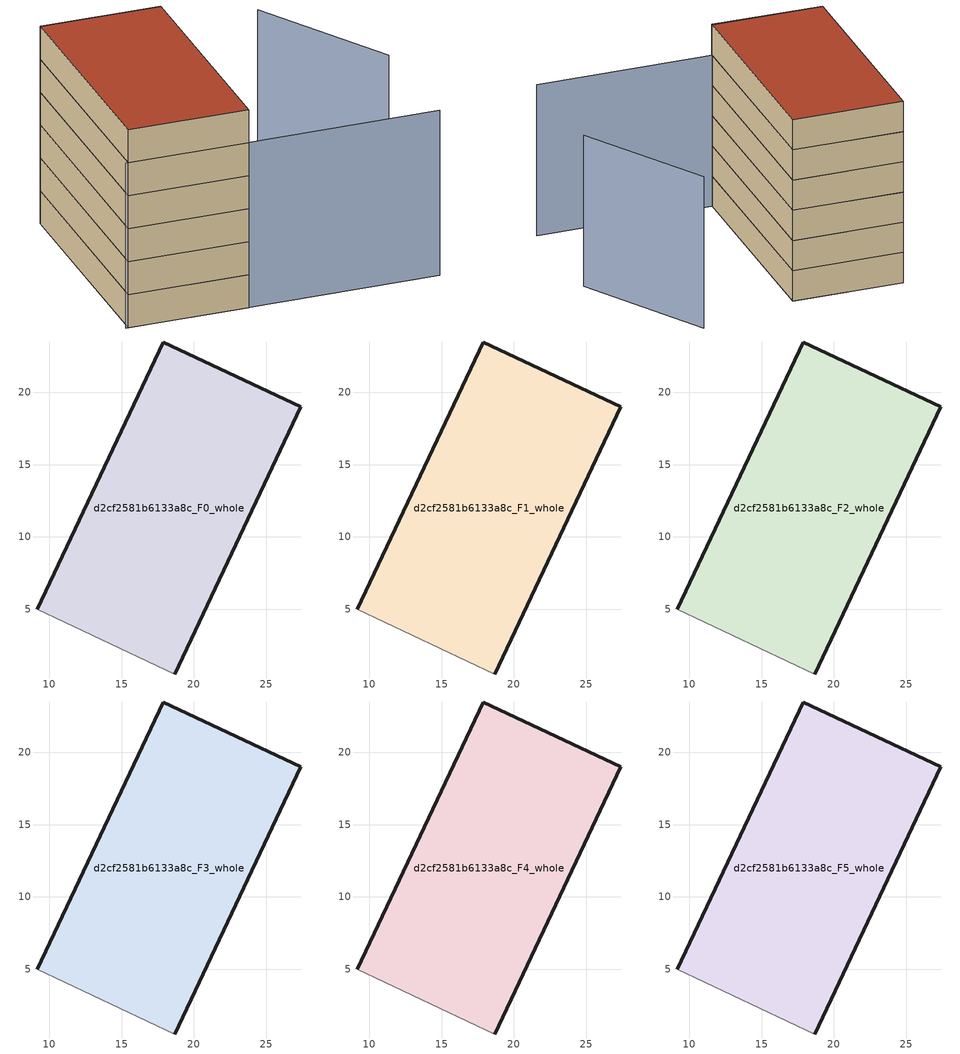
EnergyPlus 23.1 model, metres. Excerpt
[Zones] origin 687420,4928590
d2cf2581b6133a8c_F0_whole
 floor ground (EU_floor_Construction): 18.68,0.51 27.41,18.99 17.9,23.49 9.16,5 z0
 wall outside (EU_wall_Construction): 9.16,5 17.9,23.49 27.41,18.99 18.68,0.51 z0:3
 wall adiabatic (EU_wall_Construction): 18.68,0.51 9.16,5 z0:3
d2cf2581b6133a8c_F1_whole
 floor to d2cf2581b6133a8c_F0_whole (EU_floor_Construction): 18.67,0.51 27.4,18.99 17.9,23.49 9.16,5 z3
 wall outside (EU_wall_Construction): 9.16,5 17.9,23.49 27.41,18.99 18.68,0.51 z3:6
 wall adiabatic (EU_wall_Construction): 18.68,0.51 9.16,5 z3:6
d2cf2581b6133a8c_F2_whole
 floor to d2cf2581b6133a8c_F1_whole (EU_floor_Construction): 18.67,0.51 27.4,18.99 17.9,23.49 9.16,5 z6
 wall outside (EU_wall_Construction): 9.16,5 17.9,23.49 27.41,18.99 18.68,0.51 z6:9
 wall adiabatic (EU_wall_Construction): 18.68,0.51 9.16,5 z6:9
d2cf2581b6133a8c_F3_whole
 floor to d2cf2581b6133a8c_F2_whole (EU_floor_Construction): 18.67,0.51 27.4,18.99 17.9,23.49 9.16,5 z9
 wall outside (EU_wall_Construction): 9.16,5 17.9,23.49 27.41,18.99 18.68,0.51 z9:12
 wall adiabatic (EU_wall_Construction): 18.68,0.51 9.16,5 z9:12
d2cf2581b6133a8c_F4_whole
 floor to d2cf2581b6133a8c_F3_whole (EU_floor_Construction): 18.67,0.51 27.4,18.99 17.9,23.49 9.16,5 z12
 wall outside (EU_wall_Construction): 9.16,5 17.9,23.49 27.41,18.99 18.68,0.51 z12:15
 wall adiabatic (EU_wall_Construction): 18.68,0.51 9.16,5 z12:15
d2cf2581b6133a8c_F5_whole
 floor to d2cf2581b6133a8c_F4_whole (EU_floor_Construction): 18.67,0.51 27.4,18.99 17.9,23.49 9.16,5 z15
 wall outside (EU_wall_Construction): 9.16,5 17.9,23.49 27.41,18.99 18.68,0.51 z15:18
 wall adiabatic (EU_wall_Construction): 18.68,0.51 9.16,5 z15:18
 roof outside (EU_roof_Construction): 27.41,18.99 18.68,0.51 9.16,5 17.9,23.49 z18
shading: 8.98,5.13 33.83,-6.49 / 38.22,3.58 36.78,17.07 z0:15
[Building]
EU S2 Campaign: North Axis=0; Terrain=City; Solar Distribution=FullExterior
[Site:Location]
Bologna: Latitude=44.5; Longitude=11.25; Time Zone=1; Elevation=37
[SizingPeriod:WeatherFileDays]
AnnualSizingPeriod: Begin Month=1; Begin Day of Month=1; End Month=12; End Day of Month=31; Day of Week for Start Day=Monday; Use Weather File Daylight Saving Period=No; Use Weather File Rain and Snow Indicators=No
[MATERIAL]
EU_InternalMass_Material: Roughness=MediumRough; Thickness=0.1; Conductivity=1; Density=1800; Specific Heat=900; Thermal Absorptance=0.9; Solar Absorptance=0.7; Visible Absorptance=0.7
[MATERIAL:NOMASS] Roughness=MediumRough; Thermal Absorptance=0.9; Solar Absorptance=0.7; Visible Absorptance=0.7
Name | Thermal Resistance
EU_wall_NoMass | 0.905828
EU_roof_NoMass | 0.37593
EU_floor_NoMass | 0.67114
[CONSTRUCTION]
EU_wall_Construction: EU_wall_NoMass
EU_roof_Construction: EU_roof_NoMass
EU_floor_Construction: EU_floor_NoMass
EU_InternalMass_Construction: EU_InternalMass_Material
[ZONE] Type=1; Multiplier=1; Ceiling Height=autocalculate; Floor Area=autocalculate; Part of Total Floor Area=Yes
Name | Volume
d2cf2581b6133a8c_F0_whole | 645.13
d2cf2581b6133a8c_F1_whole; d2cf2581b6133a8c_F2_whole; d2cf2581b6133a8c_F3_whole; d2cf2581b6133a8c_F4_whole; d2cf2581b6133a8c_F5_whole | 645.131
[INTERNALMASS] Construction=EU_InternalMass_Construction; Surface Area=215.044
Name | Zone or ZoneList
d2cf2581b6133a8c_F0_whole_EU_InternalMass | d2cf2581b6133a8c_F0_whole
d2cf2581b6133a8c_F1_whole_EU_InternalMass | d2cf2581b6133a8c_F1_whole
d2cf2581b6133a8c_F2_whole_EU_InternalMass | d2cf2581b6133a8c_F2_whole
d2cf2581b6133a8c_F3_whole_EU_InternalMass | d2cf2581b6133a8c_F3_whole
d2cf2581b6133a8c_F4_whole_EU_InternalMass | d2cf2581b6133a8c_F4_whole
d2cf2581b6133a8c_F5_whole_EU_InternalMass | d2cf2581b6133a8c_F5_whole
[OTHEREQUIPMENT] Fuel Type=Electricity; Design Level Calculation Method=Watts/Area; Power per Zone Floor Area=1; Fraction Latent=0; Fraction Radiant=0; Fraction Lost=0; Carbon Dioxide Generation Rate=0; EndUse Subcategory=EU_Step8_InternalGains
Name | Zone or ZoneList or Space or SpaceList | Schedule
EU_Step8_InternalGain_d2cf2581b6133a8c_F0_whole_f000 | d2cf2581b6133a8c_F0_whole | EU_Step8_GainSchedule_d2cf2581b6133a8c_F0_whole_f000
EU_Step8_InternalGain_d2cf2581b6133a8c_F1_whole_f000 | d2cf2581b6133a8c_F1_whole | EU_Step8_GainSchedule_d2cf2581b6133a8c_F1_whole_f000
EU_Step8_InternalGain_d2cf2581b6133a8c_F2_whole_f000 | d2cf2581b6133a8c_F2_whole | EU_Step8_GainSchedule_d2cf2581b6133a8c_F2_whole_f000
EU_Step8_InternalGain_d2cf2581b6133a8c_F3_whole_f000 | d2cf2581b6133a8c_F3_whole | EU_Step8_GainSchedule_d2cf2581b6133a8c_F3_whole_f000
EU_Step8_InternalGain_d2cf2581b6133a8c_F4_whole_f000 | d2cf2581b6133a8c_F4_whole | EU_Step8_GainSchedule_d2cf2581b6133a8c_F4_whole_f000
EU_Step8_InternalGain_d2cf2581b6133a8c_F5_whole_f000 | d2cf2581b6133a8c_F5_whole | EU_Step8_GainSchedule_d2cf2581b6133a8c_F5_whole_f000
[ZONEVENTILATION:DESIGNFLOWRATE] Schedule=EU_AlwaysOn; Design Flow Rate Calculation Method=AirChanges/Hour; Air Changes per Hour=0.73129; Ventilation Type=Natural; Fan Pressure Rise=0; Fan Total Efficiency=1; Constant Term Coefficient=1; Temperature Term Coefficient=0; Velocity Term Coefficient=0; Velocity Squared Term Coefficient=0; Minimum Indoor Temperature=-100; Maximum Indoor Temperature=100; Delta Temperature=-100; Minimum Outdoor Temperature=-100; Maximum Outdoor Temperature=100; Maximum Wind Speed=40
Name | Zone or ZoneList or Space or SpaceList
EU_ConstantAir_d2cf2581b6133a8c_F0_whole | d2cf2581b6133a8c_F0_whole
EU_ConstantAir_d2cf2581b6133a8c_F1_whole | d2cf2581b6133a8c_F1_whole
EU_ConstantAir_d2cf2581b6133a8c_F2_whole | d2cf2581b6133a8c_F2_whole
EU_ConstantAir_d2cf2581b6133a8c_F3_whole | d2cf2581b6133a8c_F3_whole
EU_ConstantAir_d2cf2581b6133a8c_F4_whole | d2cf2581b6133a8c_F4_whole
EU_ConstantAir_d2cf2581b6133a8c_F5_whole | d2cf2581b6133a8c_F5_whole
[HVACTEMPLATE:THERMOSTAT] Constant Heating Setpoint=20; Constant Cooling Setpoint=50
EU_HeatOnly_d2cf2581b6133a8c_F0_whole; EU_HeatOnly_d2cf2581b6133a8c_F1_whole; EU_HeatOnly_d2cf2581b6133a8c_F2_whole; EU_HeatOnly_d2cf2581b6133a8c_F3_whole; EU_HeatOnly_d2cf2581b6133a8c_F4_whole; EU_HeatOnly_d2cf2581b6133a8c_F5_whole
[HVACTEMPLATE:ZONE:IDEALLOADSAIRSYSTEM] System Availability Schedule=EU_AlwaysOn; Maximum Heating Supply Air Temperature=50; Minimum Cooling Supply Air Temperature=13; Maximum Heating Supply Air Humidity Ratio=0.0156; Minimum Cooling Supply Air Humidity Ratio=0.0077; Heating Limit=NoLimit; Cooling Limit=NoLimit; Heating Availability Schedule=EU_AlwaysOn; Cooling Availability Schedule=EU_CoolingOff; Dehumidification Control Type=ConstantSensibleHeatRatio; Cooling Sensible Heat Ratio=0.7; Dehumidification Setpoint=60; Humidification Control Type=None; Humidification Setpoint=30; Outdoor Air Method=None; Outdoor Air Flow Rate per Person=0.00944; Outdoor Air Flow Rate per Zone Floor Area=0; Outdoor Air Flow Rate per Zone=0; Demand Controlled Ventilation Type=None; Outdoor Air Economizer Type=NoEconomizer; Heat Recovery Type=None; Sensible Heat Recovery Effectiveness=0.7; Latent Heat Recovery Effectiveness=0.65
Name | Template Thermostat
d2cf2581b6133a8c_F0_whole | EU_HeatOnly_d2cf2581b6133a8c_F0_whole
d2cf2581b6133a8c_F1_whole | EU_HeatOnly_d2cf2581b6133a8c_F1_whole
d2cf2581b6133a8c_F2_whole | EU_HeatOnly_d2cf2581b6133a8c_F2_whole
d2cf2581b6133a8c_F3_whole | EU_HeatOnly_d2cf2581b6133a8c_F3_whole
d2cf2581b6133a8c_F4_whole | EU_HeatOnly_d2cf2581b6133a8c_F4_whole
d2cf2581b6133a8c_F5_whole | EU_HeatOnly_d2cf2581b6133a8c_F5_whole
[SIZING:ZONE] Zone Cooling Design Supply Air Temperature Input Method=SupplyAirTemperature; Zone Cooling Design Supply Air Temperature=13; Zone Heating Design Supply Air Temperature Input Method=SupplyAirTemperature; Zone Heating Design Supply Air Temperature=50; Zone Cooling Design Supply Air Humidity Ratio=0.008; Zone Heating Design Supply Air Humidity Ratio=0.008; Cooling Design Air Flow Method=DesignDay; Cooling Design Air Flow Rate=0; Cooling Minimum Air Flow per Zone Floor Area=0.000762; Cooling Minimum Air Flow=0; Cooling Minimum Air Flow Fraction=0.2; Heating Design Air Flow Method=DesignDay; Heating Design Air Flow Rate=0; Heating Maximum Air Flow per Zone Floor Area=0.002032; Heating Maximum Air Flow=0.141576; Heating Maximum Air Flow Fraction=0.3; Account for Dedicated Outdoor Air System=No; Dedicated Outdoor Air System Control Strategy=NeutralSupplyAir; Dedicated Outdoor Air Low Setpoint Temperature for Design=autosize; Dedicated Outdoor Air High Setpoint Temperature for Design=autosize; Zone Load Sizing Method=Sensible Load Only No Latent Load; Zone Latent Cooling Design Supply Air Humidity Ratio Input Method=HumidityRatioDifference; Zone Cooling Design Supply Air Humidity Ratio Difference=0.005; Zone Latent Heating Design Supply Air Humidity Ratio Input Method=HumidityRatioDifference; Zone Humidification Design Supply Air Humidity Ratio Difference=0.005
d2cf2581b6133a8c_F0_whole; d2cf2581b6133a8c_F1_whole; d2cf2581b6133a8c_F2_whole; d2cf2581b6133a8c_F3_whole; d2cf2581b6133a8c_F4_whole; d2cf2581b6133a8c_F5_whole
[SCHEDULE:CONSTANT]
Name | Hourly Value
EU_AlwaysOn | 1
EU_CoolingOff | 0
[SCHEDULE:FILE] Column Number=1; Rows to Skip at Top=0; Number of Hours of Data=8760; Column Separator=Comma; Interpolate to Timestep=No; Minutes per Item=60; Adjust Schedule for Daylight Savings=Yes
Name | File
EU_Step8_GainSchedule_d2cf2581b6133a8c_F0_whole_f000 | ../../schedules/d2cf2581b6133a8c/d2cf2581b6133a8c_F0_whole_f000_gain.csv
EU_Step8_GainSchedule_d2cf2581b6133a8c_F1_whole_f000 | ../../schedules/d2cf2581b6133a8c/d2cf2581b6133a8c_F1_whole_f000_gain.csv
EU_Step8_GainSchedule_d2cf2581b6133a8c_F2_whole_f000 | ../../schedules/d2cf2581b6133a8c/d2cf2581b6133a8c_F2_whole_f000_gain.csv
EU_Step8_GainSchedule_d2cf2581b6133a8c_F3_whole_f000 | ../../schedules/d2cf2581b6133a8c/d2cf2581b6133a8c_F3_whole_f000_gain.csv
EU_Step8_GainSchedule_d2cf2581b6133a8c_F4_whole_f000 | ../../schedules/d2cf2581b6133a8c/d2cf2581b6133a8c_F4_whole_f000_gain.csv
EU_Step8_GainSchedule_d2cf2581b6133a8c_F5_whole_f000 | ../../schedules/d2cf2581b6133a8c/d2cf2581b6133a8c_F5_whole_f000_gain.csv
